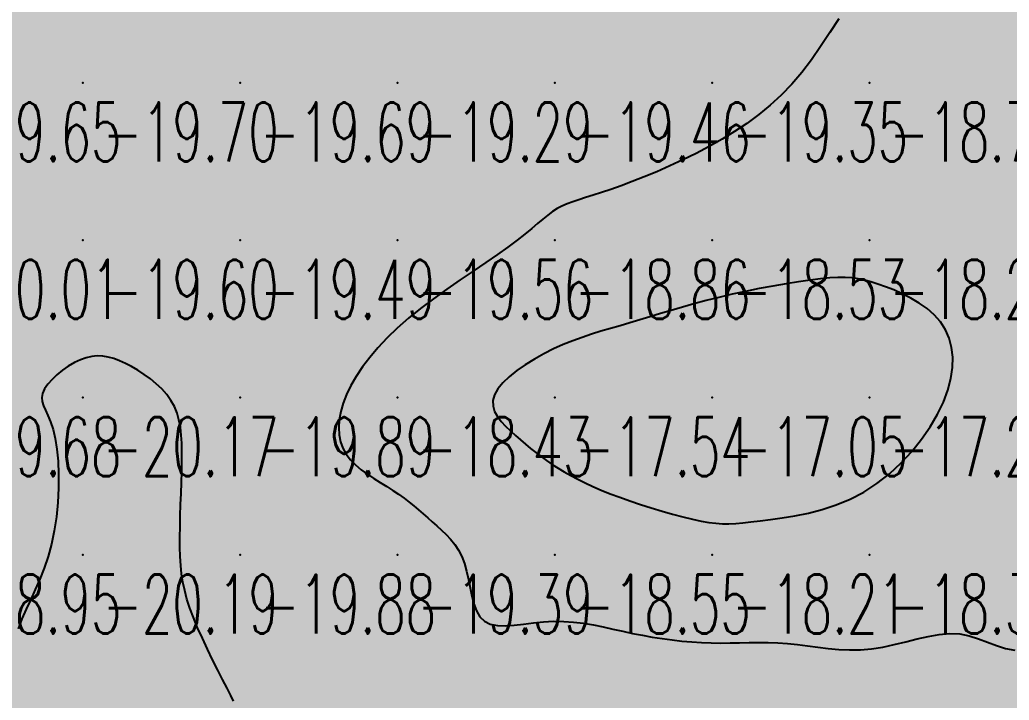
# Model space of a CAD drawing. Header units: millimetres. Extents: x 88261 to 90953, y 390274 to 392322.
# Drawn here: x 89316.2 to 89379.1, y 390968 to 391011.2 of the extents above; entities that cross this region are included whole.
import ezdxf
from ezdxf.enums import TextEntityAlignment as Align

# ---------------------------------------------------------------- set-up
doc = ezdxf.new("R2010")
doc.units = ezdxf.units.MM
doc.header["$LTSCALE"] = 25
for name, color, linetype in [('CN_03_00', 7, 'Continuous'), ('CN_04_00', 242, 'Continuous'), ('COTEAlt', 7, 'Continuous'), ('TN_COLORIAGE', 7, 'Continuous')]:
    doc.layers.add(name, color=color, linetype=linetype)
doc.styles.add('Simplex 1.0', font='Simplex.shx', dxfattribs={"width": 0.99, "height": 2.5})
doc.styles.get("Standard").update_dxf_attribs({"font": 'times.ttf'})

# ---------------------------------------------------------------- blocks, each defined once
blk = doc.blocks.new('COTE')
at = {"color": 0}
blk.add_point((0, 0), dxfattribs=at)
at = {"layer": 'COTEAlt'}
blk.add_attdef('ALT', text='', height=3.75, dxfattribs=at).set_placement((1.25, -1.25), align=Align.TOP_LEFT)

msp = doc.modelspace()

# ---------------------------------------------------------------- linework, layer by layer
at = {"layer": 'CN_03_00', "elevation": -19, "flags": 128}
msp.add_lwpolyline([(89368.302, 391011.295), (89367.718, 391010.424), (89367.137, 391009.553), (89366.547, 391008.704), (89365.936, 391007.896), (89365.295, 391007.146), (89364.624, 391006.452), (89363.924, 391005.809), (89363.197, 391005.213), (89362.445, 391004.659), (89361.67, 391004.141), (89360.873, 391003.654), (89360.057, 391003.193), (89359.223, 391002.755), (89358.383, 391002.341), (89357.546, 391001.951), (89356.724, 391001.589), (89355.926, 391001.256), (89355.165, 391000.955), (89354.45, 391000.687), (89353.793, 391000.454), (89353.201, 391000.257), (89352.67, 391000.09), (89352.194, 390999.943), (89351.765, 390999.81), (89351.377, 390999.681), (89351.023, 390999.549), (89350.695, 390999.405), (89350.388, 390999.241), (89350.092, 390999.051), (89349.796, 390998.832), (89349.486, 390998.581), (89349.149, 390998.297), (89348.771, 390997.978), (89348.34, 390997.624), (89347.84, 390997.231), (89347.26, 390996.799), (89346.591, 390996.326), (89345.848, 390995.817), (89345.05, 390995.277), (89344.218, 390994.71), (89343.37, 390994.122), (89342.528, 390993.517), (89341.711, 390992.901), (89340.938, 390992.277), (89340.226, 390991.652), (89339.579, 390991.027), (89338.994, 390990.405), (89338.473, 390989.789), (89338.014, 390989.181), (89337.617, 390988.582), (89337.28, 390987.997), (89337.005, 390987.427), (89336.789, 390986.874), (89336.633, 390986.341), (89336.538, 390985.828), (89336.504, 390985.338), (89336.531, 390984.872), (89336.619, 390984.432), (89336.769, 390984.019), (89336.981, 390983.635), (89337.253, 390983.281), (89337.575, 390982.954), (89337.938, 390982.649), (89338.328, 390982.364), (89338.736, 390982.094), (89339.15, 390981.836), (89339.557, 390981.585), (89339.948, 390981.338), (89340.314, 390981.092), (89340.655, 390980.845), (89340.977, 390980.598), (89341.284, 390980.35), (89341.581, 390980.1), (89341.871, 390979.849), (89342.159, 390979.596), (89342.449, 390979.341), (89342.745, 390979.083), (89343.042, 390978.816), (89343.333, 390978.534), (89343.613, 390978.232), (89343.876, 390977.903), (89344.115, 390977.541), (89344.326, 390977.141), (89344.5, 390976.695), (89344.637, 390976.203), (89344.748, 390975.68), (89344.85, 390975.146), (89344.958, 390974.622), (89345.088, 390974.128), (89345.256, 390973.684), (89345.477, 390973.31), (89345.769, 390973.027), (89346.141, 390972.848), (89346.588, 390972.76), (89347.097, 390972.742), (89347.656, 390972.776), (89348.254, 390972.84), (89348.88, 390972.916), (89349.521, 390972.984), (89350.166, 390973.023), (89350.805, 390973.018), (89351.438, 390972.972), (89352.066, 390972.893), (89352.69, 390972.787), (89353.312, 390972.664), (89353.934, 390972.529), (89354.555, 390972.391), (89355.179, 390972.256), (89355.805, 390972.132), (89356.434, 390972.021), (89357.063, 390971.922), (89357.692, 390971.837), (89358.319, 390971.766), (89358.943, 390971.71), (89359.562, 390971.671), (89360.176, 390971.648), (89360.784, 390971.642), (89361.387, 390971.648), (89361.988, 390971.659), (89362.588, 390971.672), (89363.19, 390971.679), (89363.796, 390971.676), (89364.408, 390971.656), (89365.029, 390971.615), (89365.659, 390971.548), (89366.299, 390971.466), (89366.951, 390971.378), (89367.613, 390971.297), (89368.286, 390971.234), (89368.971, 390971.201), (89369.667, 390971.207), (89370.375, 390971.266), (89371.093, 390971.383), (89371.818, 390971.542), (89372.543, 390971.722), (89373.262, 390971.904), (89373.971, 390972.065), (89374.662, 390972.184), (89375.332, 390972.242), (89375.973, 390972.217), (89376.582, 390972.097), (89377.169, 390971.909), (89377.742, 390971.689), (89378.312, 390971.473), (89378.89, 390971.297), (89379.486, 390971.197)], dxfattribs=at)
at = {"layer": 'CN_03_00', "elevation": -18, "flags": 128}
msp.add_lwpolyline([(89355.009, 390980.669), (89355.68, 390980.443), (89356.366, 390980.223), (89357.053, 390980.016), (89357.727, 390979.824), (89358.374, 390979.653), (89358.983, 390979.506), (89359.538, 390979.389), (89360.031, 390979.305), (89360.479, 390979.25), (89360.899, 390979.224), (89361.311, 390979.222), (89361.737, 390979.243), (89362.195, 390979.282), (89362.705, 390979.337), (89363.287, 390979.405), (89363.956, 390979.485), (89364.7, 390979.587), (89365.505, 390979.72), (89366.354, 390979.894), (89367.231, 390980.122), (89368.122, 390980.414), (89369.009, 390980.779), (89369.877, 390981.229), (89370.712, 390981.771), (89371.504, 390982.393), (89372.246, 390983.08), (89372.931, 390983.816), (89373.551, 390984.588), (89374.098, 390985.378), (89374.564, 390986.172), (89374.943, 390986.954), (89375.228, 390987.712), (89375.42, 390988.441), (89375.521, 390989.137), (89375.534, 390989.798), (89375.461, 390990.422), (89375.303, 390991.005), (89375.064, 390991.545), (89374.746, 390992.039), (89374.353, 390992.486), (89373.899, 390992.886), (89373.4, 390993.243), (89372.871, 390993.558), (89372.328, 390993.834), (89371.787, 390994.073), (89371.264, 390994.277), (89370.774, 390994.45), (89370.328, 390994.592), (89369.914, 390994.705), (89369.514, 390994.789), (89369.113, 390994.844), (89368.691, 390994.871), (89368.233, 390994.87), (89367.721, 390994.842), (89367.137, 390994.787), (89366.471, 390994.705), (89365.731, 390994.599), (89364.935, 390994.471), (89364.099, 390994.325), (89363.237, 390994.162), (89362.366, 390993.985), (89361.502, 390993.798), (89360.661, 390993.602), (89359.856, 390993.4), (89359.085, 390993.194), (89358.347, 390992.986), (89357.636, 390992.778), (89356.951, 390992.572), (89356.287, 390992.37), (89355.642, 390992.173), (89355.01, 390991.985), (89354.391, 390991.804), (89353.78, 390991.628), (89353.175, 390991.449), (89352.574, 390991.263), (89351.975, 390991.064), (89351.375, 390990.846), (89350.772, 390990.604), (89350.163, 390990.331), (89349.55, 390990.024), (89348.945, 390989.687), (89348.364, 390989.327), (89347.824, 390988.95), (89347.341, 390988.563), (89346.932, 390988.173), (89346.613, 390987.785), (89346.399, 390987.406), (89346.303, 390987.041), (89346.313, 390986.691), (89346.414, 390986.354), (89346.591, 390986.029), (89346.827, 390985.716), (89347.107, 390985.412), (89347.416, 390985.118), (89347.737, 390984.831), (89348.058, 390984.55), (89348.379, 390984.277), (89348.702, 390984.009), (89349.03, 390983.747), (89349.366, 390983.49), (89349.713, 390983.238), (89350.072, 390982.991), (89350.448, 390982.749), (89350.843, 390982.51), (89351.259, 390982.275), (89351.699, 390982.043), (89352.167, 390981.813), (89352.664, 390981.584), (89353.195, 390981.356), (89353.761, 390981.128), (89354.366, 390980.899), (89355.009, 390980.669)], close=True, dxfattribs=at)
at = {"layer": 'CN_04_00', "elevation": -20, "flags": 128}
msp.add_lwpolyline([(89329.827, 390967.946), (89329.643, 390968.314), (89329.406, 390968.775), (89329.127, 390969.318), (89328.818, 390969.924), (89328.492, 390970.576), (89328.162, 390971.253), (89327.84, 390971.939), (89327.538, 390972.614), (89327.27, 390973.26), (89327.044, 390973.863), (89326.861, 390974.43), (89326.716, 390974.972), (89326.604, 390975.502), (89326.522, 390976.03), (89326.466, 390976.569), (89326.432, 390977.131), (89326.415, 390977.726), (89326.413, 390978.362), (89326.421, 390979.034), (89326.437, 390979.729), (89326.458, 390980.435), (89326.482, 390981.144), (89326.505, 390981.842), (89326.524, 390982.519), (89326.537, 390983.163), (89326.541, 390983.767), (89326.53, 390984.331), (89326.499, 390984.858), (89326.442, 390985.352), (89326.353, 390985.815), (89326.227, 390986.251), (89326.058, 390986.663), (89325.842, 390987.054), (89325.574, 390987.427), (89325.261, 390987.782), (89324.912, 390988.115), (89324.536, 390988.425), (89324.143, 390988.711), (89323.74, 390988.971), (89323.338, 390989.202), (89322.945, 390989.404), (89322.568, 390989.574), (89322.205, 390989.709), (89321.851, 390989.807), (89321.504, 390989.865), (89321.157, 390989.88), (89320.808, 390989.85), (89320.451, 390989.771), (89320.083, 390989.641), (89319.702, 390989.46), (89319.319, 390989.234), (89318.946, 390988.974), (89318.596, 390988.689), (89318.282, 390988.39), (89318.017, 390988.086), (89317.814, 390987.787), (89317.685, 390987.503), (89317.64, 390987.24), (89317.666, 390986.984), (89317.749, 390986.718), (89317.874, 390986.426), (89318.026, 390986.089), (89318.189, 390985.692), (89318.347, 390985.216), (89318.486, 390984.644), (89318.593, 390983.967), (89318.663, 390983.198), (89318.697, 390982.361), (89318.691, 390981.478), (89318.646, 390980.57), (89318.559, 390979.659), (89318.429, 390978.768), (89318.255, 390977.919), (89318.038, 390977.128), (89317.786, 390976.39), (89317.51, 390975.697), (89317.219, 390975.039), (89316.926, 390974.404), (89316.639, 390973.785), (89316.37, 390973.17), (89316.129, 390972.551)], dxfattribs=at)
at = {"layer": 'TN_COLORIAGE', "color": 213}
for points in [[(89310.249, 391007.239, -19.706), (89320.249, 391007.239, -19.706), (89320.249, 391017.239, -19.706)], [(89310.249, 391017.239, -19.706), (89310.249, 391007.239, -19.706), (89320.249, 391017.239, -19.706)], [(89320.249, 391007.239, -19.751), (89330.249, 391007.239, -19.751), (89330.249, 391017.239, -19.751)], [(89320.249, 391017.239, -19.751), (89320.249, 391007.239, -19.751), (89330.249, 391017.239, -19.751)], [(89330.249, 391007.239, -19.284), (89340.249, 391007.239, -19.284), (89340.249, 391017.239, -19.284)], [(89330.249, 391017.239, -19.284), (89330.249, 391007.239, -19.284), (89340.249, 391017.239, -19.284)], [(89340.249, 391007.239, -19.503), (89350.249, 391007.239, -19.503), (89350.249, 391017.239, -19.503)], [(89340.249, 391017.239, -19.503), (89340.249, 391007.239, -19.503), (89350.249, 391017.239, -19.503)], [(89350.249, 391017.239, -19), (89358.521, 391017.239, -19), (89350.249, 391007.239, -19), (89358.39, 391015.38, -19)], [(89360.249, 391007.239, -19), (89366.279, 391007.239, -19), (89370.249, 391017.239, -19), (89370.249, 391015.454, -19)], [(89360.249, 391007.239, -19), (89360.249, 391014.933, -19), (89370.249, 391017.239, -19), (89367.018, 391017.239, -19)], [(89350.249, 391007.239, -19), (89358.39, 391015.38, -19), (89360.249, 391007.239, -19), (89360.249, 391014.933, -19)], [(89310.668, 390997.659, -19.654), (89310.249, 390997.6, -19.654), (89320.249, 391007.239, -19.654), (89310.249, 391007.239, -19.654)], [(89310.668, 390997.659, -19.599), (89310.562, 390997.239, -19.599), (89320.249, 391007.239, -19.599), (89320.249, 390997.239, -19.599)], [(89320.249, 390997.239, -19.686), (89330.249, 390997.239, -19.686), (89330.249, 391007.239, -19.686)], [(89320.249, 391007.239, -19.686), (89320.249, 390997.239, -19.686), (89330.249, 391007.239, -19.686)], [(89330.249, 390997.239, -19.288), (89340.249, 390997.239, -19.288), (89340.249, 391007.239, -19.288)], [(89330.249, 391007.239, -19.288), (89330.249, 390997.239, -19.288), (89340.249, 391007.239, -19.288)], [(89340.249, 390997.239, -19), (89348.266, 390997.239, -19), (89350.249, 391007.239, -19), (89350.249, 390999.539, -19)], [(89340.249, 391007.239, -19.46), (89340.249, 390997.239, -19.46), (89350.249, 391007.239, -19.46)], [(89350.249, 391007.239, -19), (89350.249, 390999.539, -19), (89360.249, 391007.239, -19), (89353.065, 391000.055, -19)], [(89360.249, 391002.966, -19.35), (89353.065, 391000.055, -19.35), (89360.249, 391007.239, -19.35)], [(89360.249, 391002.966, -19.35), (89366.279, 391007.239, -19.35), (89360.249, 391007.239, -19.35)], [(89316.752, 390987.239, -19.599), (89320.249, 390990.217, -19.599), (89310.249, 390987.239, -19.599), (89320.249, 390997.239, -19.599)], [(89310.249, 390996.845, -19.599), (89310.562, 390997.239, -19.599), (89310.249, 390987.239, -19.599), (89320.249, 390997.239, -19.599)], [(89320.249, 390990.217, -19.491), (89322.751, 390989.742, -19.491), (89320.249, 390997.239, -19.491), (89330.249, 390997.239, -19.491)], [(89326.416, 390987.239, -19.491), (89322.751, 390989.742, -19.491), (89330.249, 390987.239, -19.491), (89330.249, 390997.239, -19.491)], [(89330.249, 390987.239, -19), (89336.365, 390987.239, -19), (89340.249, 390997.239, -19), (89340.249, 390992.296, -19)], [(89330.249, 390997.239, -19.555), (89330.249, 390987.239, -19.555), (89340.249, 390997.239, -19.555)], [(89340.249, 390992.296, -19.555), (89348.266, 390997.239, -19.555), (89340.249, 390997.239, -19.555)], [(89316.752, 390987.239, -19), (89318.856, 390985.847, -19), (89310.249, 390987.239, -19), (89310.663, 390977.654, -19)], [(89326.635, 390983.625, -19.877), (89326.269, 390977.239, -19.877), (89330.249, 390987.239, -19.877), (89330.249, 390977.239, -19.877)], [(89326.416, 390987.239, -19.894), (89326.635, 390983.625, -19.894), (89330.249, 390987.239, -19.894)], [(89330.249, 390987.239, -19), (89336.365, 390987.239, -19), (89330.249, 390977.239, -19), (89336.318, 390983.308, -19)], [(89318.856, 390985.847, -19), (89318.74, 390977.239, -19), (89310.663, 390977.654, -19), (89310.658, 390977.239, -19)], [(89330.249, 390977.239, -19), (89336.318, 390983.308, -19), (89340.249, 390977.239, -19), (89340.249, 390981.339, -19)], [(89342.376, 390979.367, -19.395), (89340.249, 390981.339, -19.395), (89340.249, 390977.239, -19.395)], [(89342.376, 390979.367, -19.395), (89344.942, 390977.239, -19.395), (89340.249, 390977.239, -19.395)], [(89315.716, 390972.707, -19), (89318.74, 390977.239, -19), (89310.249, 390967.239, -19), (89310.658, 390977.239, -19)], [(89326.269, 390977.239, -19.877), (89326.78, 390973.771, -19.877), (89330.249, 390977.239, -19.877)], [(89330.228, 390967.239, -19.877), (89326.78, 390973.771, -19.877), (89330.249, 390967.239, -19.877), (89330.249, 390977.239, -19.877)], [(89330.249, 390967.239, -19.395), (89340.249, 390967.239, -19.395), (89340.249, 390977.239, -19.395)], [(89330.249, 390977.239, -19.395), (89330.249, 390967.239, -19.395), (89340.249, 390977.239, -19.395)], [(89340.249, 390977.239, -19), (89344.942, 390977.239, -19), (89340.249, 390967.239, -19), (89344.856, 390971.846, -19)], [(89350.249, 390967.239, -19), (89350.249, 390973.539, -19), (89340.249, 390967.239, -19), (89344.856, 390971.846, -19)], [(89355.144, 390972.134, -19.759), (89350.249, 390973.539, -19.759), (89350.249, 390967.239, -19.759)], [(89370.249, 390967.239, -19), (89376.334, 390973.325, -19), (89380.249, 390967.239, -19), (89380.249, 390969.409, -19)], [(89370.249, 390970.591, -19.333), (89376.334, 390973.325, -19.333), (89370.249, 390967.239, -19.333)], [(89350.249, 390967.239, -19), (89355.144, 390972.134, -19), (89360.249, 390967.239, -19), (89360.249, 390971.462, -19)], [(89360.249, 390967.239, -19), (89364.918, 390971.909, -19), (89370.249, 390967.239, -19), (89370.249, 390970.591, -19)], [(89360.249, 390971.462, -19.579), (89364.918, 390971.909, -19.579), (89360.249, 390967.239, -19.579)]]:
    msp.add_solid(points, dxfattribs=at)
at = {"layer": 'TN_COLORIAGE', "color": 203}
for points in [[(89370.249, 391007.239, -18.986), (89380.249, 391007.239, -18.986), (89380.249, 391017.239, -18.986)], [(89378.101, 391017.239, -18.769), (89370.249, 391015.454, -18.769), (89380.249, 391017.239, -18.769), (89370.249, 391007.239, -18.769)], [(89370.249, 391015.454, -18.769), (89366.279, 391007.239, -18.769), (89370.249, 391007.239, -18.769)], [(89360.249, 390997.239, -18.769), (89370.249, 390997.239, -18.769), (89370.249, 391007.239, -18.769)], [(89366.279, 391007.239, -18.531), (89360.249, 391002.966, -18.531), (89370.249, 391007.239, -18.531), (89360.249, 390997.239, -18.531)], [(89370.249, 390997.239, -18.737), (89380.249, 390997.239, -18.737), (89380.249, 391007.239, -18.737)], [(89370.249, 391007.239, -18.737), (89370.249, 390997.239, -18.737), (89380.249, 391007.239, -18.737)], [(89353.065, 391000.055, -18.531), (89360.249, 391002.966, -18.531), (89350.249, 390997.239, -18.531), (89360.249, 390997.239, -18.531)], [(89353.065, 391000.055, -18.863), (89350.249, 390999.539, -18.863), (89350.249, 390997.239, -18.863)], [(89350.249, 390999.539, -18.863), (89348.266, 390997.239, -18.863), (89350.249, 390997.239, -18.863)], [(89350.249, 390997.239, -18), (89350.249, 390990.716, -18), (89340.249, 390987.239, -18), (89345.094, 390987.239, -18)], [(89348.266, 390997.239, -18.432), (89340.249, 390992.296, -18.432), (89350.249, 390997.239, -18.432), (89340.249, 390987.239, -18.432)], [(89350.249, 390997.239, -18), (89350.249, 390990.716, -18), (89360.249, 390997.239, -18), (89354.891, 390991.882, -18)], [(89360.249, 390993.664, -18.531), (89354.891, 390991.882, -18.531), (89360.249, 390997.239, -18.531)], [(89360.249, 390997.239, -18), (89360.249, 390993.664, -18), (89370.249, 390997.239, -18), (89368.082, 390995.072, -18)], [(89368.082, 390995.072, -18.264), (89370.249, 390994.767, -18.264), (89370.249, 390997.239, -18.264)], [(89380.249, 390997.239, -18), (89375.567, 390992.558, -18), (89370.249, 390997.239, -18), (89370.249, 390994.767, -18)], [(89380.249, 390997.239, -18), (89375.567, 390992.558, -18), (89380.249, 390987.239, -18), (89375.961, 390987.239, -18)], [(89340.249, 390992.296, -18.432), (89336.365, 390987.239, -18.432), (89340.249, 390987.239, -18.432)], [(89340.249, 390981.339, -18.432), (89336.318, 390983.308, -18.432), (89340.249, 390987.239, -18.432)], [(89336.318, 390983.308, -18.432), (89336.365, 390987.239, -18.432), (89340.249, 390987.239, -18.432)], [(89340.249, 390981.339, -18), (89342.376, 390979.367, -18), (89340.249, 390987.239, -18), (89347.77, 390984.76, -18)], [(89347.77, 390984.76, -18.432), (89345.094, 390987.239, -18.432), (89340.249, 390987.239, -18.432)], [(89370.249, 390977.239, -18.603), (89380.249, 390977.239, -18.603), (89380.249, 390987.239, -18.603)], [(89380.249, 390987.239, -18), (89375.961, 390987.239, -18), (89370.249, 390977.239, -18), (89370.249, 390980.21, -18)], [(89344.942, 390977.239, -18), (89342.376, 390979.367, -18), (89350.249, 390977.239, -18), (89347.77, 390984.76, -18)], [(89347.77, 390984.76, -18.554), (89350.249, 390982.704, -18.554), (89350.249, 390977.239, -18.554)], [(89353.924, 390980.915, -18.554), (89350.249, 390982.704, -18.554), (89350.249, 390977.239, -18.554)], [(89350.249, 390977.239, -18), (89353.924, 390980.915, -18), (89360.249, 390977.239, -18), (89360.249, 390979.031, -18)], [(89370.249, 390977.239, -18), (89370.249, 390980.21, -18), (89360.249, 390977.239, -18), (89362.307, 390979.297, -18)], [(89360.249, 390979.031, -18.208), (89362.307, 390979.297, -18.208), (89360.249, 390977.239, -18.208)], [(89344.856, 390971.846, -18.554), (89350.249, 390973.539, -18.554), (89350.249, 390977.239, -18.554)], [(89344.856, 390971.846, -18.554), (89344.942, 390977.239, -18.554), (89350.249, 390977.239, -18.554)], [(89350.249, 390973.539, -18.208), (89355.144, 390972.134, -18.208), (89350.249, 390977.239, -18.208), (89360.249, 390977.239, -18.208)], [(89360.249, 390971.462, -18.208), (89355.144, 390972.134, -18.208), (89360.249, 390977.239, -18.208)], [(89364.918, 390971.909, -18.208), (89360.249, 390971.462, -18.208), (89370.249, 390977.239, -18.208), (89360.249, 390977.239, -18.208)], [(89370.249, 390970.591, -18.339), (89364.918, 390971.909, -18.339), (89370.249, 390977.239, -18.339)], [(89376.334, 390973.325, -18.339), (89370.249, 390970.591, -18.339), (89380.249, 390977.239, -18.339), (89370.249, 390977.239, -18.339)], [(89380.249, 390969.409, -18.786), (89376.334, 390973.325, -18.786), (89380.249, 390977.239, -18.786)]]:
    msp.add_solid(points, dxfattribs=at)
at = {"layer": 'TN_COLORIAGE', "color": 193}
for points in [[(89370.249, 390994.767, -17.047), (89368.082, 390995.072, -17.047), (89370.249, 390987.239, -17.047), (89360.249, 390987.239, -17.047)], [(89368.082, 390995.072, -17.047), (89360.249, 390993.664, -17.047), (89360.249, 390987.239, -17.047)], [(89370.249, 390994.767, -17.197), (89375.567, 390992.558, -17.197), (89370.249, 390987.239, -17.197)], [(89354.891, 390991.882, -17.047), (89360.249, 390993.664, -17.047), (89350.249, 390987.239, -17.047), (89360.249, 390987.239, -17.047)], [(89375.961, 390987.239, -17.197), (89375.567, 390992.558, -17.197), (89370.249, 390987.239, -17.197)], [(89354.891, 390991.882, -17.54), (89350.249, 390990.716, -17.54), (89350.249, 390987.239, -17.54)], [(89345.094, 390987.239, -17.54), (89350.249, 390990.716, -17.54), (89350.249, 390987.239, -17.54)], [(89345.094, 390987.239, -17.54), (89347.77, 390984.76, -17.54), (89350.249, 390987.239, -17.54)], [(89350.249, 390982.704, -17.54), (89347.77, 390984.76, -17.54), (89350.249, 390987.239, -17.54)], [(89350.249, 390982.704, -17.047), (89353.924, 390980.915, -17.047), (89350.249, 390987.239, -17.047), (89360.249, 390987.239, -17.047)], [(89360.249, 390979.031, -17.047), (89353.924, 390980.915, -17.047), (89360.249, 390987.239, -17.047)], [(89362.307, 390979.297, -17.047), (89360.249, 390979.031, -17.047), (89370.249, 390987.239, -17.047), (89360.249, 390987.239, -17.047)], [(89362.307, 390979.297, -17.197), (89370.249, 390980.21, -17.197), (89370.249, 390987.239, -17.197)], [(89370.249, 390980.21, -17.197), (89375.961, 390987.239, -17.197), (89370.249, 390987.239, -17.197)]]:
    msp.add_solid(points, dxfattribs=at)
at = {"layer": 'TN_COLORIAGE', "color": 223}
for points in [[(89320.249, 390990.217, -20.17), (89316.752, 390987.239, -20.17), (89320.249, 390987.239, -20.17)], [(89322.751, 390989.742, -20.17), (89320.249, 390990.217, -20.17), (89320.249, 390987.239, -20.17)], [(89322.751, 390989.742, -20.17), (89326.416, 390987.239, -20.17), (89320.249, 390987.239, -20.17)], [(89318.856, 390985.847, -20.17), (89316.752, 390987.239, -20.17), (89320.249, 390987.239, -20.17)], [(89320.249, 390977.239, -20), (89318.74, 390977.239, -20), (89320.249, 390987.239, -20), (89318.856, 390985.847, -20)], [(89320.249, 390977.239, -20), (89326.635, 390983.625, -20), (89320.249, 390987.239, -20), (89326.416, 390987.239, -20)], [(89326.269, 390977.239, -20.187), (89326.635, 390983.625, -20.187), (89320.249, 390977.239, -20.187)], [(89320.249, 390967.239, -20), (89315.171, 390967.239, -20), (89320.249, 390977.239, -20), (89315.716, 390972.707, -20)], [(89318.74, 390977.239, -20.187), (89315.716, 390972.707, -20.187), (89320.249, 390977.239, -20.187)], [(89320.249, 390967.239, -20), (89326.78, 390973.771, -20), (89320.249, 390977.239, -20), (89326.269, 390977.239, -20)], [(89326.78, 390973.771, -20.232), (89330.228, 390967.239, -20.232), (89320.249, 390967.239, -20.232)]]:
    msp.add_solid(points, dxfattribs=at)

# ---------------------------------------------------------------- block references
at = {"layer": 'COTEAlt'}
ref = msp.add_blockref('COTE', (89310.249, 391007.239), dxfattribs=at)
ref.add_attrib('ALT', '-19.65', dxfattribs={"height": 3.75, "style": 'Simplex 1.0', "width": 0.6}).set_placement((89311.499, 391005.989), align=Align.TOP_LEFT)
ref = msp.add_blockref('COTE', (89320.249, 391007.239), dxfattribs=at)
ref.add_attrib('ALT', '-19.70', dxfattribs={"height": 3.75, "style": 'Simplex 1.0', "width": 0.6}).set_placement((89321.499, 391005.989), align=Align.TOP_LEFT)
ref = msp.add_blockref('COTE', (89330.249, 391007.239), dxfattribs=at)
ref.add_attrib('ALT', '-19.69', dxfattribs={"height": 3.75, "style": 'Simplex 1.0', "width": 0.6}).set_placement((89331.499, 391005.989), align=Align.TOP_LEFT)
ref = msp.add_blockref('COTE', (89340.249, 391007.239), dxfattribs=at)
ref.add_attrib('ALT', '-19.29', dxfattribs={"height": 3.75, "style": 'Simplex 1.0', "width": 0.6}).set_placement((89341.499, 391005.989), align=Align.TOP_LEFT)
ref = msp.add_blockref('COTE', (89350.249, 391007.239), dxfattribs=at)
ref.add_attrib('ALT', '-19.46', dxfattribs={"height": 3.75, "style": 'Simplex 1.0', "width": 0.6}).set_placement((89351.499, 391005.989), align=Align.TOP_LEFT)
ref = msp.add_blockref('COTE', (89360.249, 391007.239), dxfattribs=at)
ref.add_attrib('ALT', '-19.35', dxfattribs={"height": 3.75, "style": 'Simplex 1.0', "width": 0.6}).set_placement((89361.499, 391005.989), align=Align.TOP_LEFT)
ref = msp.add_blockref('COTE', (89370.249, 391007.239), dxfattribs=at)
ref.add_attrib('ALT', '-18.77', dxfattribs={"height": 3.75, "style": 'Simplex 1.0', "width": 0.6}).set_placement((89371.499, 391005.989), align=Align.TOP_LEFT)
ref = msp.add_blockref('COTE', (89310.249, 390997.239), dxfattribs=at)
ref.add_attrib('ALT', '-20.01', dxfattribs={"height": 3.75, "style": 'Simplex 1.0', "width": 0.6}).set_placement((89311.499, 390995.989), align=Align.TOP_LEFT)
ref = msp.add_blockref('COTE', (89320.249, 390997.239), dxfattribs=at)
ref.add_attrib('ALT', '-19.60', dxfattribs={"height": 3.75, "style": 'Simplex 1.0', "width": 0.6}).set_placement((89321.499, 390995.989), align=Align.TOP_LEFT)
ref = msp.add_blockref('COTE', (89330.249, 390997.239), dxfattribs=at)
ref.add_attrib('ALT', '-19.49', dxfattribs={"height": 3.75, "style": 'Simplex 1.0', "width": 0.6}).set_placement((89331.499, 390995.989), align=Align.TOP_LEFT)
ref = msp.add_blockref('COTE', (89340.249, 390997.239), dxfattribs=at)
ref.add_attrib('ALT', '-19.56', dxfattribs={"height": 3.75, "style": 'Simplex 1.0', "width": 0.6}).set_placement((89341.499, 390995.989), align=Align.TOP_LEFT)
ref = msp.add_blockref('COTE', (89350.249, 390997.239), dxfattribs=at)
ref.add_attrib('ALT', '-18.86', dxfattribs={"height": 3.75, "style": 'Simplex 1.0', "width": 0.6}).set_placement((89351.499, 390995.989), align=Align.TOP_LEFT)
ref = msp.add_blockref('COTE', (89360.249, 390997.239), dxfattribs=at)
ref.add_attrib('ALT', '-18.53', dxfattribs={"height": 3.75, "style": 'Simplex 1.0', "width": 0.6}).set_placement((89361.499, 390995.989), align=Align.TOP_LEFT)
ref = msp.add_blockref('COTE', (89370.249, 390997.239), dxfattribs=at)
ref.add_attrib('ALT', '-18.26', dxfattribs={"height": 3.75, "style": 'Simplex 1.0', "width": 0.6}).set_placement((89371.499, 390995.989), align=Align.TOP_LEFT)
ref = msp.add_blockref('COTE', (89310.249, 390987.239), dxfattribs=at)
ref.add_attrib('ALT', '-19.68', dxfattribs={"height": 3.75, "style": 'Simplex 1.0', "width": 0.6}).set_placement((89311.499, 390985.989), align=Align.TOP_LEFT)
ref = msp.add_blockref('COTE', (89320.249, 390987.239), dxfattribs=at)
ref.add_attrib('ALT', '-20.17', dxfattribs={"height": 3.75, "style": 'Simplex 1.0', "width": 0.6}).set_placement((89321.499, 390985.989), align=Align.TOP_LEFT)
ref = msp.add_blockref('COTE', (89330.249, 390987.239), dxfattribs=at)
ref.add_attrib('ALT', '-19.89', dxfattribs={"height": 3.75, "style": 'Simplex 1.0', "width": 0.6}).set_placement((89331.499, 390985.989), align=Align.TOP_LEFT)
ref = msp.add_blockref('COTE', (89340.249, 390987.239), dxfattribs=at)
ref.add_attrib('ALT', '-18.43', dxfattribs={"height": 3.75, "style": 'Simplex 1.0', "width": 0.6}).set_placement((89341.499, 390985.989), align=Align.TOP_LEFT)
ref = msp.add_blockref('COTE', (89350.249, 390987.239), dxfattribs=at)
ref.add_attrib('ALT', '-17.54', dxfattribs={"height": 3.75, "style": 'Simplex 1.0', "width": 0.6}).set_placement((89351.499, 390985.989), align=Align.TOP_LEFT)
ref = msp.add_blockref('COTE', (89360.249, 390987.239), dxfattribs=at)
ref.add_attrib('ALT', '-17.05', dxfattribs={"height": 3.75, "style": 'Simplex 1.0', "width": 0.6}).set_placement((89361.499, 390985.989), align=Align.TOP_LEFT)
ref = msp.add_blockref('COTE', (89370.249, 390987.239), dxfattribs=at)
ref.add_attrib('ALT', '-17.20', dxfattribs={"height": 3.75, "style": 'Simplex 1.0', "width": 0.6}).set_placement((89371.499, 390985.989), align=Align.TOP_LEFT)
ref = msp.add_blockref('COTE', (89310.249, 390977.239), dxfattribs=at)
ref.add_attrib('ALT', '-18.95', dxfattribs={"height": 3.75, "style": 'Simplex 1.0', "width": 0.6}).set_placement((89311.499, 390975.989), align=Align.TOP_LEFT)
ref = msp.add_blockref('COTE', (89320.249, 390977.239), dxfattribs=at)
ref.add_attrib('ALT', '-20.19', dxfattribs={"height": 3.75, "style": 'Simplex 1.0', "width": 0.6}).set_placement((89321.499, 390975.989), align=Align.TOP_LEFT)
ref = msp.add_blockref('COTE', (89330.249, 390977.239), dxfattribs=at)
ref.add_attrib('ALT', '-19.88', dxfattribs={"height": 3.75, "style": 'Simplex 1.0', "width": 0.6}).set_placement((89331.499, 390975.989), align=Align.TOP_LEFT)
ref = msp.add_blockref('COTE', (89340.249, 390977.239), dxfattribs=at)
ref.add_attrib('ALT', '-19.39', dxfattribs={"height": 3.75, "style": 'Simplex 1.0', "width": 0.6}).set_placement((89341.499, 390975.989), align=Align.TOP_LEFT)
ref = msp.add_blockref('COTE', (89350.249, 390977.239), dxfattribs=at)
ref.add_attrib('ALT', '-18.55', dxfattribs={"height": 3.75, "style": 'Simplex 1.0', "width": 0.6}).set_placement((89351.499, 390975.989), align=Align.TOP_LEFT)
ref = msp.add_blockref('COTE', (89360.249, 390977.239), dxfattribs=at)
ref.add_attrib('ALT', '-18.21', dxfattribs={"height": 3.75, "style": 'Simplex 1.0', "width": 0.6}).set_placement((89361.499, 390975.989), align=Align.TOP_LEFT)
ref = msp.add_blockref('COTE', (89370.249, 390977.239), dxfattribs=at)
ref.add_attrib('ALT', '-18.34', dxfattribs={"height": 3.75, "style": 'Simplex 1.0', "width": 0.6}).set_placement((89371.499, 390975.989), align=Align.TOP_LEFT)

doc.saveas('drawing.dxf')
